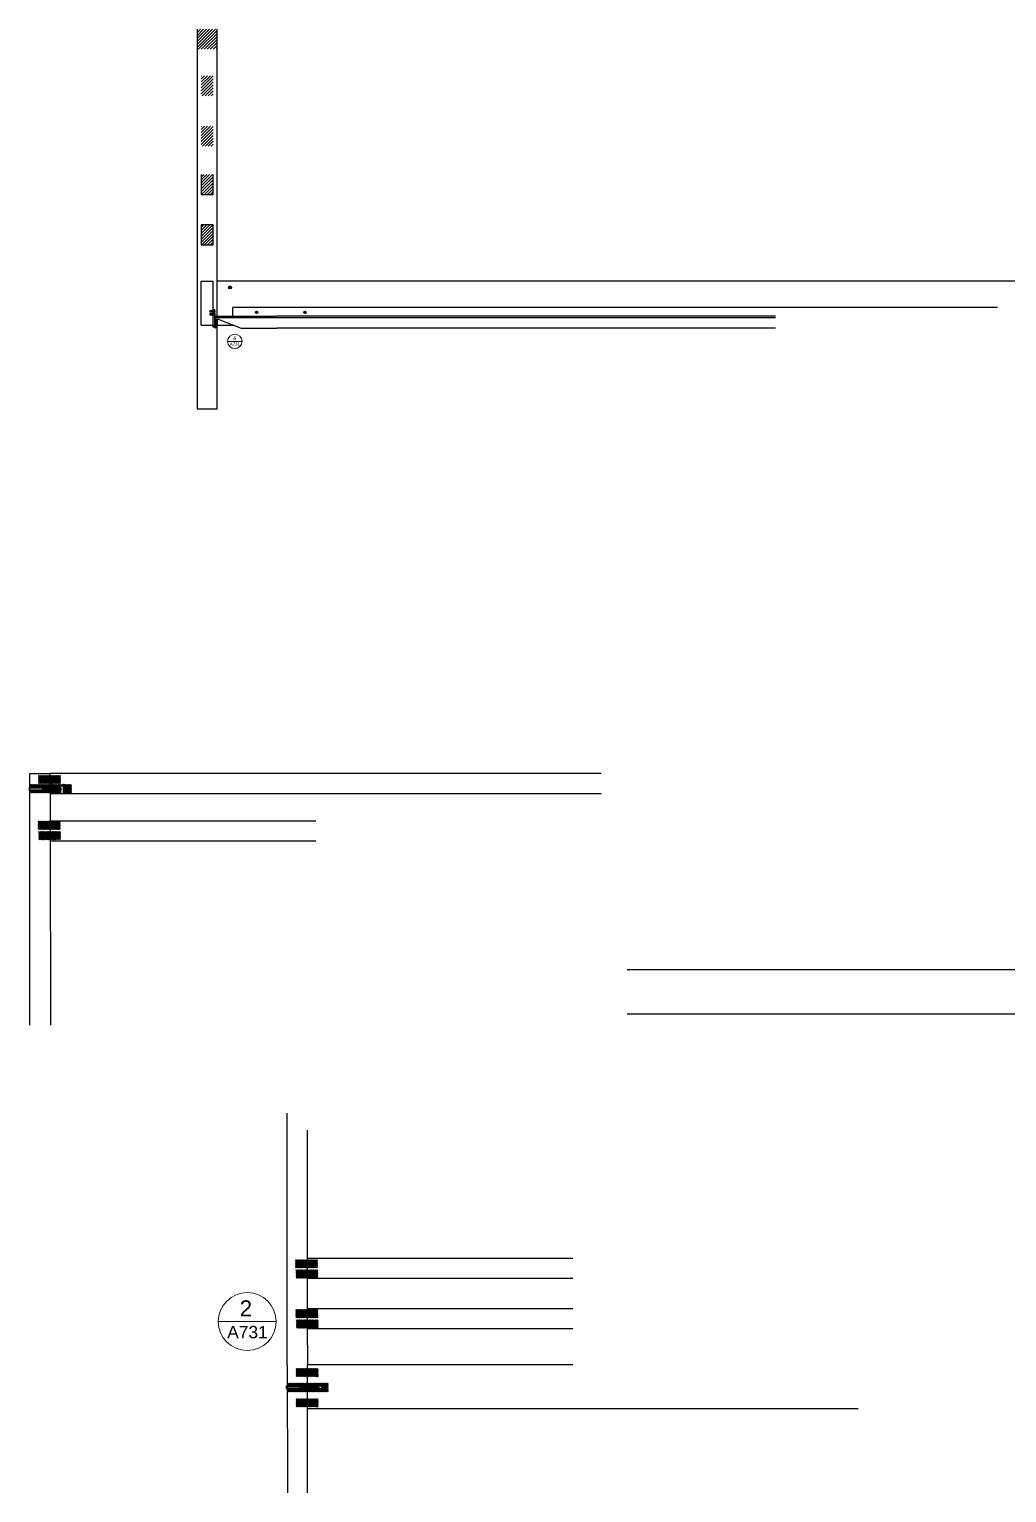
# Model space of a CAD drawing. Header units: centimetres. Extents: x -363 to 1254, y -305 to 549.
# Drawn here: x 884.1 to 1128.5, y -30.3 to 335.9 of the extents above; entities that cross this region are included whole.
import ezdxf
from ezdxf.enums import TextEntityAlignment as Align

# ---------------------------------------------------------------- set-up
doc = ezdxf.new("R2010")
doc.units = ezdxf.units.CM
doc.header["$MEASUREMENT"] = 0
doc.layers.add('A-ANNO-SYMB', color=2, linetype='Continuous', lineweight=18)
for name, color, linetype in [('A-furn', 8, 'Continuous'), ('Lineeprosp', 6, 'Continuous'), ('retini', 245, 'Continuous'), ('viti', 3, 'Continuous'), ('viti e cerniere', 3, 'Continuous')]:
    doc.layers.add(name, color=color, linetype=linetype)
doc.styles.get("Standard").update_dxf_attribs({"font": 'Arial.ttf'})

# ---------------------------------------------------------------- blocks, each defined once
blk = doc.blocks.new('tassello')
at = {"layer": 'viti e cerniere', "linetype": 'ByBlock', "lineweight": 100}
for p, q in [((0, 0.51), (0.21, 0.7)), ((0, 0.51), (0, 0.18)), ((0.21, 0), (0, 0.18)), ((0.21, 0.7), (3.71, 0.7)), ((0.21, 0.7), (0.21, 0)), ((0.21, 0.7), (0.21, 0.52)), ((0.21, 0.52), (0.75, 0.52)), ((0.21, 0.35), (0.9, 0.35)), ((0.9, 0.17), (0.21, 0.17)), ((0.75, 0.52), (3.71, 0.52)), ((0.9, 0.35), (0.9, 0.35)), ((0.9, 0.35), (3.71, 0.35)), ((0.9, 0.17), (3.71, 0.17)), ((3.92, 0.51), (3.71, 0.7)), ((3.71, 0.7), (3.71, 0)), ((3.71, 0), (3.92, 0.18)), ((3.92, 0.51), (3.92, 0.18)), ((3.71, 0), (0.21, 0))]:
    blk.add_line(p, q, dxfattribs=at)

msp = doc.modelspace()

# ---------------------------------------------------------------- hatches: boundary and pattern name
at = {"layer": 'A-furn'}
h = msp.add_hatch(dxfattribs=at)
h.set_pattern_fill('ANSI31', color=256, scale=4.2)
h.set_pattern_definition([(45, (349.7349, -104.653), (-0.37123106, 0.37123106), [])])
h.paths.add_polyline_path([(931.03, 335.89), (926.03, 335.89), (926.03, 330.89), (931.03, 330.89)])
h.paths.add_polyline_path([(930.08, 324.25), (927.08, 324.25), (927.08, 319.25), (930.08, 319.25)])
h.paths.add_polyline_path([(930.04, 311.66), (927.04, 311.66), (927.04, 306.66), (930.04, 306.66)])
h.paths.add_polyline_path([(930.06, 299.57), (927.06, 299.57), (927.06, 294.57), (930.06, 294.57)])
h.paths.add_polyline_path([(930.03, 286.99), (927.03, 286.99), (927.03, 281.99), (930.03, 281.99)])
at = {"layer": 'retini'}
h = msp.add_hatch(dxfattribs=at)
h.set_pattern_fill('ANSI31', color=256)
h.set_pattern_definition([(45, (279.60161, -14.97866), (-0.088388348, 0.088388348), [])])
h.paths.add_polyline_path([(889.26, 147.85), (887.19, 147.85), (887.19, 148.7), (889.25, 148.7), (889.25, 149.22), (886.39, 149.22), (886.39, 147.2), (889.26, 147.2)])
h.paths.add_polyline_path([(891.86, 149.22), (889.25, 149.22), (889.25, 148.7), (891.19, 148.7), (891.19, 147.85), (889.26, 147.85), (889.26, 147.2), (891.86, 147.2)])
h = msp.add_hatch(dxfattribs=at)
h.set_pattern_fill('ANSI31', color=256)
h.set_pattern_definition([(45, (279.52054, -26.4742), (-0.088388348, 0.088388348), [])])
h.paths.add_polyline_path([(889.17, 136.35), (887.11, 136.35), (887.11, 137.2), (889.17, 137.2), (889.17, 137.73), (886.31, 137.73), (886.31, 135.7), (889.18, 135.7)])
h.paths.add_polyline_path([(891.78, 137.73), (889.17, 137.73), (889.17, 137.2), (891.11, 137.2), (891.11, 136.35), (889.17, 136.35), (889.18, 135.7), (891.78, 135.7)])
h = msp.add_hatch(dxfattribs=at)
h.set_pattern_fill('ANSI31', color=256)
h.set_pattern_definition([(45, (279.6326, -29.05057), (-0.088388348, 0.088388348), [])])
h.paths.add_polyline_path([(889.29, 133.78), (887.22, 133.78), (887.22, 134.62), (889.29, 134.62), (889.28, 135.15), (886.42, 135.15), (886.42, 133.13), (889.29, 133.13)])
h.paths.add_polyline_path([(891.89, 135.15), (889.28, 135.15), (889.29, 134.62), (891.22, 134.62), (891.22, 133.78), (889.29, 133.78), (889.29, 133.13), (891.89, 133.13)])
h = msp.add_hatch(dxfattribs=at)
h.set_pattern_fill('ANSI31', color=256)
h.set_pattern_definition([(45, (343.88645, -136.16055), (-0.088388348, 0.088388348), [])])
h.paths.add_polyline_path([(953.54, 26.67), (951.47, 26.67), (951.47, 27.51), (953.54, 27.51), (953.54, 28.04), (950.68, 28.04), (950.68, 26.02), (953.54, 26.02)])
h.paths.add_polyline_path([(956.15, 28.04), (953.54, 28.04), (953.54, 27.51), (955.48, 27.51), (955.48, 26.67), (953.54, 26.67), (953.54, 26.02), (956.15, 26.02)])
h = msp.add_hatch(dxfattribs=at)
h.set_pattern_fill('ANSI31', color=256)
h.set_pattern_definition([(45, (343.98976, -138.74224), (-0.088388348, 0.088388348), [])])
h.paths.add_polyline_path([(953.64, 24.09), (951.58, 24.09), (951.58, 24.93), (953.64, 24.93), (953.64, 25.46), (950.78, 25.46), (950.78, 23.43), (953.64, 23.43)])
h.paths.add_polyline_path([(956.25, 25.46), (953.64, 25.46), (953.64, 24.93), (955.58, 24.93), (955.58, 24.09), (953.64, 24.09), (953.64, 23.43), (956.25, 23.43)])
h = msp.add_hatch(dxfattribs=at)
h.set_pattern_fill('ANSI31', color=256)
h.set_pattern_definition([(45, (343.97044, -148.64477), (-0.088388348, 0.088388348), [])])
h.paths.add_polyline_path([(953.62, 14.18), (951.56, 14.18), (951.56, 15.03), (953.62, 15.03), (953.62, 15.56), (950.76, 15.56), (950.76, 13.53), (953.63, 13.53)])
h.paths.add_polyline_path([(956.23, 15.56), (953.62, 15.56), (953.62, 15.03), (955.56, 15.03), (955.56, 14.18), (953.62, 14.18), (953.63, 13.53), (956.23, 13.53)])
h = msp.add_hatch(dxfattribs=at)
h.set_pattern_fill('ANSI31', color=256)
h.set_pattern_definition([(45, (344.08584, -151.24028), (-0.088388348, 0.088388348), [])])
h.paths.add_polyline_path([(953.74, 11.59), (951.67, 11.59), (951.67, 12.43), (953.74, 12.43), (953.74, 12.96), (950.88, 12.96), (950.88, 10.94), (953.74, 10.94)])
h.paths.add_polyline_path([(956.35, 12.96), (953.74, 12.96), (953.74, 12.43), (955.68, 12.43), (955.68, 11.59), (953.74, 11.59), (953.74, 10.94), (956.35, 10.94)])
h = msp.add_hatch(dxfattribs=at)
h.set_pattern_fill('ANSI31', color=256)
h.set_pattern_definition([(45, (344.01658, -163.37663), (-0.088388348, 0.088388348), [])])
h.paths.add_polyline_path([(953.67, -0.55), (951.6, -0.55), (951.6, 0.3), (953.67, 0.3), (953.67, 0.83), (950.81, 0.83), (950.81, -1.2), (953.67, -1.2)])
h.paths.add_polyline_path([(956.28, 0.83), (953.67, 0.83), (953.67, 0.3), (955.61, 0.3), (955.61, -0.55), (953.67, -0.55), (953.67, -1.2), (956.28, -1.2)])
h = msp.add_hatch(dxfattribs=at)
h.set_pattern_fill('ANSI31', color=256)
h.set_pattern_definition([(45, (343.90532, -164.6974), (-0.088388348, 0.088388348), [])])
h.paths.add_polyline_path([(953.56, -2.84), (948.65, -2.84), (948.61, -3.57), (953.56, -3.57)])
h.paths.add_polyline_path([(953.56, -4.23), (948.69, -4.23), (948.69, -5.02), (953.56, -5.02)])
edge = h.paths.add_edge_path()
edge.add_arc((956.82, -3.9), 0.371, 64.0688, 115.9312)
edge.add_line((956.65, -3.57), (953.56, -3.57))
edge.add_line((953.56, -3.57), (953.56, -2.84))
edge.add_line((953.56, -2.84), (958.86, -2.84))
edge.add_line((958.86, -2.84), (958.86, -5.02))
edge.add_line((958.86, -5.02), (953.56, -5.02))
edge.add_line((953.56, -5.02), (953.56, -4.23))
edge.add_line((953.56, -4.23), (956.66, -4.23))
edge.add_arc((956.82, -3.9), 0.371, 245.1507, 294.8493)
edge.add_line((956.97, -4.23), (957.97, -4.23))
edge.add_line((957.97, -4.23), (957.97, -3.57))
edge.add_line((957.97, -3.57), (956.98, -3.57))
h = msp.add_hatch(dxfattribs=at)
h.set_pattern_fill('ANSI31', color=256)
h.set_pattern_definition([(45, (344.0341, -170.94214), (-0.088388348, 0.088388348), [])])
h.paths.add_polyline_path([(953.69, -8.11), (951.62, -8.11), (951.62, -7.27), (953.69, -7.27), (953.69, -6.74), (950.83, -6.74), (950.83, -8.77), (953.69, -8.77)])
h.paths.add_polyline_path([(956.29, -6.74), (953.69, -6.74), (953.69, -7.27), (955.62, -7.27), (955.62, -8.11), (953.69, -8.11), (953.69, -8.77), (956.29, -8.77)])

# ---------------------------------------------------------------- linework, layer by layer
at = {"layer": 'A-ANNO-SYMB', "linetype": 'Continuous', "lineweight": 20}
for centre, radius in [((935.48, 257.79), 1.81), ((938.59, 12.56), 7.24)]:
    msp.add_circle(centre, radius, dxfattribs=at)
at = {"layer": 'A-furn'}
for p, q in [((926.03, 335.89), (926.03, 240.89)), ((931.03, 264.09), (931.03, 335.89)), ((927.06, 299.57), (927.06, 294.57)), ((930.06, 294.57), (930.06, 299.57)), ((927.06, 294.57), (930.06, 294.57)), ((927.03, 286.99), (927.03, 281.99)), ((930.03, 286.99), (927.03, 286.99)), ((930.03, 281.99), (930.03, 286.99)), ((927.03, 281.99), (930.03, 281.99)), ((927.03, 261.89), (927.03, 272.89)), ((927.03, 272.89), (930.03, 272.89)), ((930.03, 265.69), (930.03, 272.89)), ((1135.03, 272.89), (931.03, 272.89)), ((930.45, 265.69), (930, 265.69)), ((930, 265.69), (930, 265.4)), ((930, 265.16), (930, 261.42)), ((930.45, 261.67), (930.45, 265.69)), ((930.51, 264.09), (930.51, 261.71)), ((930.51, 264.09), (945.96, 264.09)), ((930.51, 263.77), (945.96, 263.77)), ((1126.18, 266.29), (935.02, 266.29)), ((935.02, 264.09), (935.02, 266.29)), ((1070.66, 264.08), (945.96, 264.09)), ((945.96, 263.77), (1070.66, 263.76)), ((927.03, 261.89), (930, 261.89)), ((931.18, 261.59), (930, 261.59)), ((930, 261.42), (930.43, 261.42)), ((930.43, 261.42), (931.18, 261.42)), ((930.52, 261.67), (930.45, 261.67)), ((930.51, 261.71), (930.81, 261.71)), ((930.9, 261.67), (930.77, 261.67)), ((930.81, 261.71), (930.81, 263.32)), ((930.81, 263.32), (931.34, 263.32)), ((931.18, 263.29), (930.9, 263.29)), ((930.9, 263.29), (930.9, 261.67)), ((931.03, 263.29), (931.03, 263.32)), ((931.03, 240.89), (931.03, 261.42)), ((931.18, 261.42), (931.18, 263.29)), ((931.18, 261.89), (935.04, 261.89)), ((931.34, 263.32), (937.07, 261.1)), ((937.07, 261.1), (945.96, 261.1)), ((1070.66, 261.1), (945.96, 261.1)), ((926.03, 240.89), (931.03, 240.89)), ((884.25, 86.68), (884.25, 149.68)), ((884.25, 149.68), (889.25, 149.68)), ((1027.07, 149.68), (889.25, 149.68)), ((889.25, 149.68), (889.25, 148.69)), ((889.26, 147.86), (889.26, 146.1)), ((889.26, 145.42), (889.27, 137.21)), ((889.26, 144.68), (891.79, 144.68)), ((892.63, 144.68), (1027.07, 144.68)), ((889.27, 136.38), (889.27, 134.61)), ((889.28, 137.87), (955.71, 137.87)), ((889.28, 133.78), (889.34, 86.68)), ((889.28, 132.87), (955.71, 132.87)), ((1237.62, 100.56), (1033.62, 100.56)), ((1033.62, 89.56), (1232.62, 89.56)), ((948.54, 1.73), (948.54, 64.73)), ((953.54, 60.47), (953.59, 27.51)), ((953.59, 28.41), (1019.99, 28.41)), ((953.59, 26.67), (953.6, 24.93)), ((953.59, 23.41), (1019.99, 23.41)), ((953.6, 24.1), (953.61, 15.03)), ((953.61, 15.83), (953.61, 15.03)), ((953.61, 15.83), (1019.99, 15.83)), ((953.61, 14.2), (953.61, 12.45)), ((953.61, 14.2), (953.61, 12.45)), ((953.61, 11.62), (953.61, 10.83)), ((953.61, 11.62), (953.63, 1.73)), ((953.61, 10.83), (1019.99, 10.83)), ((948.54, 1.73), (948.63, -30.27)), ((1019.99, 1.73), (953.63, 1.73)), ((953.63, 0.29), (953.63, 1.73)), ((953.63, -3.57), (953.63, -0.55)), ((953.63, -7.27), (953.63, -4.23)), ((953.63, -30.27), (953.63, -8.1)), ((1091.36, -9.27), (953.63, -9.27))]:
    msp.add_line(p, q, dxfattribs=at)
at = {"layer": 'A-furn', "linetype": 'Continuous', "lineweight": 20}
for p, q in [((933.67, 257.79), (937.29, 257.79)), ((931.35, 12.56), (945.83, 12.56))]:
    msp.add_line(p, q, dxfattribs=at)
at = {"layer": 'Lineeprosp'}
for p, q in [((930.44, 264.67), (929.22, 264.67)), ((929.22, 264.67), (929.22, 264.44)), ((929.22, 264.44), (930.44, 264.44)), ((930.44, 265.4), (929.23, 265.4)), ((929.23, 265.4), (929.23, 265.16)), ((929.23, 265.16), (930.44, 265.16)), ((887.2, 148.69), (887.2, 147.86)), ((891.19, 148.68), (887.2, 148.69)), ((887.2, 147.86), (891.19, 147.86)), ((891.19, 147.86), (891.19, 148.68)), ((891.8, 146.1), (891.8, 146.57)), ((891.8, 146.57), (892.63, 146.57)), ((892.63, 146.57), (892.63, 146.1)), ((884.25, 146.1), (891.8, 146.1)), ((891.79, 145.42), (884.25, 145.42)), ((891.79, 144.62), (891.79, 145.42)), ((892.63, 144.62), (891.79, 144.62)), ((892.63, 146.1), (893.65, 146.1)), ((893.65, 145.43), (892.63, 145.43)), ((892.63, 145.43), (892.63, 144.62)), ((893.65, 146.1), (893.65, 145.43)), ((887.13, 137.21), (887.13, 136.38)), ((891.12, 137.21), (887.13, 137.21)), ((887.13, 136.38), (891.12, 136.38)), ((891.12, 136.38), (891.12, 137.21)), ((887.23, 134.61), (887.23, 133.78)), ((891.22, 134.6), (887.23, 134.61)), ((887.23, 133.78), (891.22, 133.78)), ((891.22, 133.78), (891.22, 134.6)), ((951.47, 27.51), (951.47, 26.67)), ((955.46, 27.5), (951.47, 27.51)), ((951.47, 26.67), (955.46, 26.67)), ((955.46, 26.67), (955.46, 27.5)), ((951.57, 24.94), (951.57, 24.1)), ((955.56, 24.93), (951.57, 24.94)), ((951.57, 24.1), (955.56, 24.1)), ((955.56, 24.1), (955.56, 24.93)), ((951.55, 15.03), (951.55, 14.2)), ((955.54, 15.02), (951.55, 15.03)), ((955.54, 14.2), (955.54, 15.02)), ((951.55, 14.2), (955.54, 14.2)), ((951.67, 12.45), (951.67, 11.62)), ((955.66, 12.45), (951.67, 12.45)), ((951.67, 11.62), (955.66, 11.62)), ((955.66, 11.62), (955.66, 12.45)), ((951.6, 0.29), (951.6, -0.55)), ((955.59, 0.28), (951.6, 0.29)), ((955.59, -0.55), (955.59, 0.28)), ((948.55, -3.57), (956.64, -3.57)), ((951.6, -0.55), (955.59, -0.55)), ((957, -3.57), (957.97, -3.57)), ((957.97, -3.57), (957.97, -4.23)), ((956.65, -4.23), (948.56, -4.23)), ((951.64, -7.27), (951.64, -8.1)), ((955.63, -7.27), (951.64, -7.27)), ((955.63, -8.1), (955.63, -7.27)), ((957.97, -4.23), (956.99, -4.23)), ((951.64, -8.1), (955.63, -8.1))]:
    msp.add_line(p, q, dxfattribs=at)
at = {"layer": 'retini', "linetype": 'Continuous'}
for p, q in [((885.18, 146.94), (884.35, 146.11)), ((885, 146.94), (884.36, 146.3)), ((884.82, 146.94), (884.37, 146.49)), ((884.65, 146.94), (884.38, 146.68)), ((884.47, 146.94), (884.39, 146.87)), ((885.35, 146.94), (884.51, 146.11)), ((885.53, 146.94), (884.69, 146.11)), ((885.71, 146.94), (884.87, 146.11)), ((885.88, 146.94), (885.05, 146.11)), ((886.06, 146.94), (885.22, 146.11)), ((886.24, 146.94), (885.4, 146.11)), ((886.41, 146.94), (885.58, 146.11)), ((886.59, 146.94), (885.75, 146.11)), ((886.77, 146.94), (885.93, 146.11)), ((886.94, 146.94), (886.11, 146.11)), ((887.12, 146.94), (886.28, 146.11)), ((887.3, 146.94), (886.46, 146.11)), ((887.47, 146.94), (886.64, 146.11)), ((887.65, 146.94), (886.81, 146.11)), ((887.83, 146.94), (886.99, 146.11)), ((888, 146.94), (887.17, 146.11)), ((888.18, 146.94), (887.34, 146.11)), ((888.36, 146.94), (887.52, 146.11)), ((888.53, 146.94), (887.7, 146.11)), ((888.71, 146.94), (887.87, 146.11)), ((888.89, 146.94), (888.05, 146.11)), ((889.07, 146.94), (888.23, 146.11)), ((889.24, 146.94), (888.4, 146.11)), ((889.25, 146.77), (888.58, 146.11)), ((889.25, 146.6), (888.76, 146.11)), ((889.95, 146.94), (889.25, 146.24)), ((889.77, 146.94), (889.25, 146.42)), ((889.6, 146.94), (889.25, 146.6)), ((889.42, 146.94), (889.25, 146.77)), ((890.13, 146.94), (889.29, 146.11)), ((890.3, 146.94), (889.46, 146.11)), ((890.48, 146.94), (889.64, 146.11)), ((890.66, 146.94), (889.82, 146.11)), ((890.83, 146.94), (889.99, 146.11)), ((891.01, 146.94), (890.17, 146.11)), ((891.19, 146.94), (890.35, 146.11)), ((891.36, 146.94), (890.53, 146.11)), ((891.54, 146.94), (890.7, 146.11)), ((891.72, 146.94), (890.88, 146.11)), ((891.89, 146.94), (891.06, 146.11)), ((892.07, 146.94), (891.23, 146.11)), ((891.8, 146.5), (891.41, 146.11)), ((892.25, 146.94), (891.87, 146.57)), ((892.42, 146.94), (892.05, 146.57)), ((892.6, 146.94), (892.23, 146.57)), ((892.78, 146.94), (892.4, 146.57)), ((892.95, 146.94), (892.58, 146.57)), ((893.31, 146.94), (892.63, 146.27)), ((893.13, 146.94), (892.63, 146.45)), ((893.48, 146.94), (892.65, 146.11)), ((893.66, 146.94), (892.82, 146.11)), ((893.84, 146.94), (893, 146.11)), ((894.01, 146.94), (893.18, 146.11)), ((894.19, 146.94), (893.35, 146.11)), ((894.37, 146.94), (893.53, 146.11)), ((894.55, 146.94), (893.66, 146.06)), ((894.59, 146.81), (893.66, 145.88)), ((894.59, 146.64), (893.66, 145.71)), ((884.89, 145.43), (884.35, 144.88)), ((884.72, 145.43), (884.35, 145.05)), ((884.54, 145.43), (884.35, 145.23)), ((884.36, 145.43), (884.35, 145.41)), ((885.07, 145.43), (884.47, 144.82)), ((885.25, 145.43), (884.65, 144.82)), ((885.42, 145.43), (884.82, 144.82)), ((885.6, 145.43), (885, 144.82)), ((885.78, 145.43), (885.18, 144.82)), ((885.96, 145.43), (885.35, 144.82)), ((886.13, 145.43), (885.53, 144.82)), ((886.31, 145.43), (885.71, 144.82)), ((886.49, 145.43), (885.88, 144.82)), ((886.66, 145.43), (886.06, 144.82)), ((886.84, 145.43), (886.24, 144.82)), ((887.02, 145.43), (886.41, 144.82)), ((887.19, 145.43), (886.59, 144.82)), ((887.37, 145.43), (886.77, 144.82)), ((887.55, 145.43), (886.94, 144.82)), ((887.72, 145.43), (887.12, 144.82)), ((887.9, 145.43), (887.3, 144.82)), ((888.08, 145.43), (887.47, 144.82)), ((888.25, 145.43), (887.65, 144.82)), ((888.43, 145.43), (887.83, 144.82)), ((888.61, 145.43), (888, 144.82)), ((888.78, 145.43), (888.18, 144.82)), ((888.96, 145.43), (888.36, 144.82)), ((889.14, 145.43), (888.53, 144.82)), ((889.25, 145.36), (888.71, 144.82)), ((889.25, 145.18), (888.89, 144.82)), ((889.25, 146.42), (888.93, 146.11)), ((889.25, 145), (889.07, 144.82)), ((889.25, 146.24), (889.11, 146.11)), ((889.25, 144.83), (889.24, 144.82)), ((889.84, 145.43), (889.25, 144.83)), ((889.67, 145.43), (889.25, 145)), ((889.49, 145.43), (889.25, 145.18)), ((889.31, 145.43), (889.25, 145.36)), ((890.02, 145.43), (889.42, 144.82)), ((890.2, 145.43), (889.6, 144.82)), ((890.37, 145.43), (889.77, 144.82)), ((890.55, 145.43), (889.95, 144.82)), ((890.73, 145.43), (890.13, 144.82)), ((890.9, 145.43), (890.3, 144.82)), ((891.08, 145.43), (890.48, 144.82)), ((891.26, 145.43), (890.66, 144.82)), ((891.44, 145.43), (890.83, 144.82)), ((891.61, 145.43), (891.01, 144.82)), ((891.79, 145.43), (891.19, 144.82)), ((891.79, 145.25), (891.36, 144.82)), ((891.79, 145.08), (891.54, 144.82)), ((891.8, 146.32), (891.59, 146.11)), ((891.79, 144.9), (891.72, 144.82)), ((891.8, 146.15), (891.76, 146.11)), ((893.2, 145.43), (892.63, 144.86)), ((893.03, 145.43), (892.63, 145.03)), ((892.85, 145.43), (892.63, 145.21)), ((892.67, 145.43), (892.63, 145.39)), ((893.38, 145.43), (892.78, 144.82)), ((893.56, 145.43), (892.95, 144.82)), ((894.59, 146.28), (893.13, 144.82)), ((894.59, 146.11), (893.31, 144.82)), ((894.59, 145.93), (893.48, 144.82)), ((894.59, 146.46), (893.66, 145.53)), ((894.59, 145.75), (893.66, 144.82)), ((894.59, 145.57), (893.84, 144.82)), ((894.59, 145.4), (894.01, 144.82)), ((894.59, 145.22), (894.19, 144.82)), ((894.59, 145.04), (894.37, 144.82)), ((894.59, 144.87), (894.55, 144.82))]:
    msp.add_line(p, q, dxfattribs=at)
at = {"layer": 'viti'}
for p, q in [((929.49, 265.22), (929.44, 265.22)), ((929.49, 264.49), (929.44, 264.49)), ((929.58, 265.22), (929.53, 265.22)), ((929.58, 264.49), (929.53, 264.49)), ((929.67, 265.22), (929.62, 265.22)), ((929.67, 264.49), (929.62, 264.49)), ((929.76, 265.22), (929.71, 265.22)), ((929.76, 264.49), (929.71, 264.49)), ((929.85, 265.22), (929.8, 265.22)), ((929.85, 264.49), (929.8, 264.49)), ((929.94, 265.22), (929.89, 265.22)), ((929.94, 264.49), (929.89, 264.49)), ((930.04, 265.22), (929.98, 265.22)), ((930.03, 264.49), (929.98, 264.49)), ((930.13, 265.22), (930.07, 265.22)), ((930.12, 264.49), (930.07, 264.49)), ((930.22, 265.22), (930.16, 265.22)), ((930.21, 264.49), (930.16, 264.49)), ((930.45, 264.37), (930.47, 264.37)), ((930.58, 261.16), (930.7, 261.16)), ((930.7, 261.16), (930.7, 261.18))]:
    msp.add_line(p, q, dxfattribs=at)
msp.add_lwpolyline([(934.26, 271.52), (934.33, 271.52), (934.33, 271.07), (934.26, 271.07)], close=True, dxfattribs=at)
msp.add_lwpolyline([(891.84, 145.54), (891.84, 144.67), (892.59, 144.67), (892.59, 146.53), (891.84, 146.53), (891.84, 145.91)], dxfattribs=at)
for centre in [(934.29, 271.3), (956.82, -3.9)]:
    msp.add_circle(centre, 0.371, dxfattribs=at)
msp.add_arc((891.79, 145.75), 0.274, 281.6018, 77.9586, dxfattribs=at)
at = {"layer": 'viti e cerniere'}
for p, q in [((929.25, 264.56), (929.34, 264.61)), ((929.36, 264.49), (929.25, 264.56)), ((929.26, 265.28), (929.34, 265.33)), ((929.36, 265.22), (929.26, 265.28)), ((929.39, 265.38), (929.34, 265.33)), ((929.38, 264.66), (929.34, 264.61)), ((929.4, 265.22), (929.36, 265.22)), ((929.4, 264.49), (929.36, 264.49)), ((929.38, 264.66), (929.38, 264.62)), ((929.43, 264.62), (929.38, 264.62)), ((929.39, 265.38), (929.39, 265.34)), ((929.44, 265.34), (929.39, 265.34)), ((929.4, 265.22), (929.4, 265.18)), ((929.44, 265.22), (929.4, 265.18)), ((929.4, 264.49), (929.4, 264.46)), ((929.44, 264.49), (929.4, 264.46)), ((929.47, 264.66), (929.43, 264.62)), ((929.48, 265.38), (929.44, 265.34)), ((929.47, 264.66), (929.47, 264.62)), ((929.52, 264.62), (929.47, 264.62)), ((929.48, 265.38), (929.48, 265.34)), ((929.53, 265.34), (929.48, 265.34)), ((929.49, 265.22), (929.49, 265.18)), ((929.53, 265.22), (929.49, 265.18)), ((929.49, 264.49), (929.49, 264.46)), ((929.53, 264.49), (929.49, 264.46)), ((929.56, 264.66), (929.52, 264.62)), ((929.57, 265.38), (929.53, 265.34)), ((929.56, 264.66), (929.56, 264.62)), ((929.61, 264.62), (929.56, 264.62)), ((929.57, 265.38), (929.57, 265.34)), ((929.62, 265.34), (929.57, 265.34)), ((929.58, 265.22), (929.58, 265.18)), ((929.62, 265.22), (929.58, 265.18)), ((929.58, 264.49), (929.58, 264.46)), ((929.62, 264.49), (929.58, 264.46)), ((929.65, 264.66), (929.61, 264.62)), ((929.66, 265.38), (929.62, 265.34)), ((929.65, 264.66), (929.65, 264.62)), ((929.7, 264.62), (929.65, 264.62)), ((929.66, 265.38), (929.66, 265.34)), ((929.71, 265.34), (929.66, 265.34)), ((929.67, 265.22), (929.67, 265.18)), ((929.71, 265.22), (929.67, 265.18)), ((929.67, 264.49), (929.67, 264.46)), ((929.71, 264.49), (929.67, 264.46)), ((929.74, 264.66), (929.7, 264.62)), ((929.75, 265.38), (929.71, 265.34)), ((929.74, 264.66), (929.74, 264.62)), ((929.79, 264.62), (929.74, 264.62)), ((929.75, 265.38), (929.75, 265.34)), ((929.8, 265.34), (929.75, 265.34)), ((929.76, 265.22), (929.76, 265.18)), ((929.8, 265.22), (929.76, 265.18)), ((929.76, 264.49), (929.76, 264.46)), ((929.8, 264.49), (929.76, 264.46)), ((929.83, 264.66), (929.79, 264.62)), ((929.84, 265.38), (929.8, 265.34)), ((929.83, 264.66), (929.83, 264.62)), ((929.88, 264.62), (929.83, 264.62)), ((929.84, 265.38), (929.84, 265.34)), ((929.89, 265.34), (929.84, 265.34)), ((929.85, 265.22), (929.85, 265.18)), ((929.89, 265.22), (929.85, 265.18)), ((929.85, 264.49), (929.85, 264.46)), ((929.89, 264.49), (929.85, 264.46)), ((929.92, 264.66), (929.88, 264.62)), ((929.93, 265.38), (929.89, 265.34)), ((929.92, 264.66), (929.92, 264.62)), ((929.97, 264.62), (929.92, 264.62)), ((929.93, 265.38), (929.93, 265.34)), ((929.98, 265.34), (929.93, 265.34)), ((929.94, 265.22), (929.94, 265.18)), ((929.98, 265.22), (929.94, 265.18)), ((929.94, 264.49), (929.94, 264.46)), ((929.98, 264.49), (929.94, 264.46)), ((930.01, 264.66), (929.97, 264.62)), ((930.02, 265.38), (929.98, 265.34)), ((930.01, 264.66), (930.01, 264.62)), ((930.06, 264.62), (930.01, 264.62)), ((930.02, 265.38), (930.02, 265.34)), ((930.07, 265.34), (930.02, 265.34)), ((930.03, 264.49), (930.03, 264.46)), ((930.07, 264.49), (930.03, 264.46)), ((930.04, 265.22), (930.04, 265.18)), ((930.07, 265.22), (930.04, 265.18)), ((930.1, 264.66), (930.06, 264.62)), ((930.11, 265.38), (930.07, 265.34)), ((930.1, 264.66), (930.1, 264.62)), ((930.15, 264.62), (930.1, 264.62)), ((930.11, 265.38), (930.11, 265.34)), ((930.16, 265.34), (930.11, 265.34)), ((930.12, 264.49), (930.12, 264.46)), ((930.16, 264.49), (930.12, 264.46)), ((930.13, 265.22), (930.13, 265.18)), ((930.16, 265.22), (930.13, 265.18)), ((930.19, 264.66), (930.15, 264.62)), ((930.2, 265.38), (930.16, 265.34)), ((930.19, 264.66), (930.19, 264.62)), ((930.24, 264.62), (930.19, 264.62)), ((930.2, 265.38), (930.2, 265.34)), ((930.25, 265.34), (930.2, 265.34)), ((930.21, 264.49), (930.21, 264.46)), ((930.25, 264.49), (930.21, 264.46)), ((930.22, 265.22), (930.22, 265.18)), ((930.25, 265.22), (930.22, 265.18)), ((930.28, 264.66), (930.24, 264.62)), ((930.29, 265.38), (930.25, 265.34)), ((930.31, 265.22), (930.25, 265.22)), ((930.3, 264.49), (930.25, 264.49)), ((930.28, 264.66), (930.28, 264.62)), ((930.34, 264.62), (930.28, 264.62)), ((930.29, 265.38), (930.29, 265.34)), ((930.34, 265.34), (930.29, 265.34)), ((930.3, 264.49), (930.3, 264.46)), ((930.34, 264.49), (930.3, 264.46)), ((930.31, 265.22), (930.31, 265.18)), ((930.35, 265.22), (930.31, 265.18)), ((930.38, 265.38), (930.34, 265.34)), ((930.37, 264.66), (930.34, 264.62)), ((930.39, 264.49), (930.34, 264.49)), ((930.4, 265.22), (930.35, 265.22)), ((930.37, 264.66), (930.37, 264.62)), ((930.43, 264.62), (930.37, 264.62)), ((930.38, 265.38), (930.38, 265.34)), ((930.43, 265.34), (930.38, 265.34)), ((930.39, 264.49), (930.39, 264.46)), ((930.43, 264.49), (930.39, 264.46)), ((930.44, 265.22), (930.4, 265.18)), ((930.4, 265.22), (930.4, 265.18)), ((930.45, 265.36), (930.43, 265.34)), ((930.45, 264.64), (930.43, 264.62)), ((930.45, 264.49), (930.43, 264.49)), ((930.45, 265.22), (930.44, 265.22)), ((930.48, 265.47), (930.45, 265.47)), ((930.45, 265.47), (930.45, 265.09)), ((930.45, 265.09), (930.48, 265.09)), ((930.45, 264.75), (930.45, 264.37)), ((930.47, 264.75), (930.45, 264.75)), ((940.71, 265.04), (940.71, 265.14)), ((940.71, 265.14), (940.86, 265.14)), ((940.86, 265.04), (940.71, 265.04)), ((940.86, 265.29), (940.96, 265.29)), ((940.86, 265.14), (940.86, 265.29)), ((940.86, 265.14), (940.96, 265.04)), ((940.86, 265.04), (940.96, 265.14)), ((940.86, 264.89), (940.86, 265.04)), ((940.96, 264.89), (940.86, 264.89)), ((940.96, 265.29), (940.96, 265.14)), ((940.96, 265.14), (941.11, 265.14)), ((940.96, 265.04), (940.96, 264.89)), ((941.11, 265.04), (940.96, 265.04)), ((941.11, 265.14), (941.11, 265.04)), ((952.8, 265.03), (952.8, 265.13)), ((952.8, 265.13), (952.94, 265.13)), ((952.94, 265.03), (952.8, 265.03)), ((952.94, 265.28), (953.04, 265.28)), ((952.94, 265.13), (952.94, 265.28)), ((952.94, 265.13), (953.04, 265.03)), ((952.94, 265.03), (953.04, 265.13)), ((952.94, 264.88), (952.94, 265.03)), ((953.04, 264.88), (952.94, 264.88)), ((953.04, 265.28), (953.04, 265.13)), ((953.04, 265.13), (953.2, 265.13)), ((953.04, 265.03), (953.04, 264.88)), ((953.2, 265.03), (953.04, 265.03)), ((953.2, 265.13), (953.2, 265.03)), ((930.58, 261.57), (930.58, 261.52)), ((930.58, 261.48), (930.58, 261.43)), ((930.58, 261.39), (930.58, 261.34)), ((930.58, 261.3), (930.58, 261.25)), ((930.58, 261.21), (930.58, 261.16)), ((930.7, 261.59), (930.7, 261.58)), ((930.7, 261.54), (930.7, 261.49)), ((930.7, 261.45), (930.7, 261.4)), ((930.7, 261.36), (930.7, 261.31)), ((930.7, 261.27), (930.7, 261.22)), ((887.22, 145.99), (884.23, 145.99)), ((887.39, 145.54), (884.23, 145.54)), ((887.22, 145.99), (887.34, 145.99)), ((887.34, 145.99), (887.43, 145.91)), ((887.51, 145.54), (887.34, 145.99)), ((887.39, 145.54), (887.51, 145.54)), ((887.43, 145.91), (887.55, 145.91)), ((887.43, 145.91), (887.51, 145.62)), ((887.51, 145.62), (887.62, 145.62)), ((887.51, 145.62), (887.51, 145.54)), ((887.64, 145.91), (887.75, 145.91)), ((887.84, 145.91), (887.96, 145.91)), ((888.05, 145.91), (888.17, 145.91)), ((888.26, 145.91), (888.37, 145.91)), ((888.46, 145.91), (888.58, 145.91)), ((888.67, 145.91), (888.79, 145.91)), ((888.88, 145.91), (888.99, 145.91)), ((889.08, 145.91), (889.2, 145.91)), ((889.29, 145.91), (889.41, 145.91)), ((889.5, 145.91), (889.61, 145.91)), ((889.7, 145.91), (889.82, 145.91)), ((889.91, 145.91), (890.03, 145.91)), ((890.12, 145.91), (890.24, 145.91)), ((890.33, 145.91), (890.44, 145.91)), ((890.53, 145.91), (890.65, 145.91)), ((890.74, 145.91), (890.86, 145.91)), ((890.95, 145.91), (891.06, 145.91)), ((891.15, 145.91), (891.27, 145.91)), ((891.36, 145.91), (891.48, 145.91)), ((891.57, 145.91), (891.68, 145.91)), ((891.77, 145.91), (891.89, 145.91)), ((891.98, 145.91), (892.01, 145.91)), ((892.6, 145.91), (892.72, 145.91)), ((892.81, 145.91), (892.92, 145.91)), ((893.01, 145.91), (893.13, 145.91)), ((893.22, 145.91), (893.34, 145.91)), ((893.43, 145.91), (893.55, 145.91)), ((893.55, 145.62), (893.5, 145.62)), ((893.55, 145.91), (893.55, 145.62)), ((951.69, -3.67), (948.54, -3.67)), ((951.52, -4.13), (948.54, -4.13)), ((951.52, -4.13), (951.64, -4.13)), ((951.81, -3.67), (951.64, -4.13)), ((951.64, -4.13), (951.73, -4.04)), ((951.69, -3.67), (951.81, -3.67)), ((951.73, -4.04), (951.81, -3.76)), ((951.73, -4.04), (951.85, -4.04)), ((951.81, -3.76), (951.81, -3.67)), ((951.81, -3.76), (951.92, -3.76)), ((951.94, -4.04), (952.05, -4.04)), ((952.14, -4.04), (952.26, -4.04)), ((952.35, -4.04), (952.47, -4.04)), ((952.56, -4.04), (952.68, -4.04)), ((952.77, -4.04), (952.88, -4.04)), ((952.97, -4.04), (953.09, -4.04)), ((953.18, -4.04), (953.3, -4.04)), ((953.39, -4.04), (953.5, -4.04)), ((953.59, -4.04), (953.71, -4.04)), ((953.8, -4.04), (953.92, -4.04)), ((954.01, -4.04), (954.12, -4.04)), ((954.21, -4.04), (954.33, -4.04)), ((954.42, -4.04), (954.54, -4.04)), ((954.63, -4.04), (954.74, -4.04)), ((954.83, -4.04), (954.95, -4.04)), ((955.04, -4.04), (955.16, -4.04)), ((955.25, -4.04), (955.36, -4.04)), ((955.45, -4.04), (955.57, -4.04)), ((955.66, -4.04), (955.78, -4.04)), ((955.87, -4.04), (955.99, -4.04)), ((956.08, -4.04), (956.19, -4.04)), ((956.28, -4.04), (956.4, -4.04)), ((957.16, -4.04), (957.23, -4.04)), ((957.32, -4.04), (957.43, -4.04)), ((957.52, -4.04), (957.64, -4.04)), ((957.73, -4.04), (957.86, -4.04)), ((957.86, -3.75), (957.81, -3.76)), ((957.86, -4.04), (957.86, -3.75))]:
    msp.add_line(p, q, dxfattribs=at)
at = {"layer": 'viti e cerniere', "linetype": 'ByBlock', "lineweight": 100}
msp.add_line((888.15, 148.28), (888.15, 148.28), dxfattribs=at)
at = {"layer": 'viti e cerniere'}
msp.add_lwpolyline([(930.83, 261.59), (930.83, 261.62, 0.451416), (930.45, 261.62), (930.45, 261.59)], format="xyb", close=True, dxfattribs=at)
for points in [[(930.54, 261.52), (930.58, 261.48), (930.7, 261.45), (930.74, 261.45), (930.54, 261.52), (930.58, 261.52), (930.7, 261.49), (930.74, 261.45)], [(930.54, 261.43), (930.58, 261.39), (930.7, 261.36), (930.74, 261.36), (930.54, 261.43), (930.58, 261.43), (930.7, 261.4), (930.74, 261.36)], [(930.54, 261.34), (930.58, 261.3), (930.7, 261.27), (930.74, 261.27), (930.54, 261.34), (930.58, 261.34), (930.7, 261.31), (930.74, 261.27)], [(930.54, 261.25), (930.58, 261.21), (930.7, 261.18), (930.74, 261.18), (930.54, 261.25), (930.58, 261.25), (930.7, 261.22), (930.74, 261.18)], [(930.56, 261.59), (930.58, 261.57), (930.7, 261.54), (930.74, 261.54), (930.59, 261.59)], [(930.64, 261.59), (930.7, 261.58), (930.74, 261.54)], [(887.55, 145.99), (887.64, 145.91), (887.71, 145.62), (887.71, 145.54), (887.55, 145.99), (887.55, 145.91), (887.62, 145.62), (887.71, 145.54)], [(887.75, 145.99), (887.84, 145.91), (887.92, 145.62), (887.92, 145.54), (887.75, 145.99), (887.75, 145.91), (887.83, 145.62), (887.92, 145.54)], [(887.96, 145.99), (888.05, 145.91), (888.13, 145.62), (888.13, 145.54), (887.96, 145.99), (887.96, 145.91), (888.04, 145.62), (888.13, 145.54)], [(888.17, 145.99), (888.26, 145.91), (888.33, 145.62), (888.33, 145.54), (888.17, 145.99), (888.17, 145.91), (888.24, 145.62), (888.33, 145.54)], [(888.37, 145.99), (888.46, 145.91), (888.54, 145.62), (888.54, 145.54), (888.37, 145.99), (888.37, 145.91), (888.45, 145.62), (888.54, 145.54)], [(888.58, 145.99), (888.67, 145.91), (888.75, 145.62), (888.75, 145.54), (888.58, 145.99), (888.58, 145.91), (888.66, 145.62), (888.75, 145.54)], [(888.79, 145.99), (888.88, 145.91), (888.95, 145.62), (888.95, 145.54), (888.79, 145.99), (888.79, 145.91), (888.86, 145.62), (888.95, 145.54)], [(888.99, 145.99), (889.08, 145.91), (889.16, 145.62), (889.16, 145.54), (888.99, 145.99), (888.99, 145.91), (889.07, 145.62), (889.16, 145.54)], [(889.2, 145.99), (889.29, 145.91), (889.37, 145.62), (889.37, 145.54), (889.2, 145.99), (889.2, 145.91), (889.28, 145.62), (889.37, 145.54)], [(889.41, 145.99), (889.5, 145.91), (889.57, 145.62), (889.57, 145.54), (889.41, 145.99), (889.41, 145.91), (889.48, 145.62), (889.57, 145.54)], [(889.61, 145.99), (889.7, 145.91), (889.78, 145.62), (889.78, 145.54), (889.61, 145.99), (889.61, 145.91), (889.69, 145.62), (889.78, 145.54)], [(889.82, 145.99), (889.91, 145.91), (889.99, 145.62), (889.99, 145.54), (889.82, 145.99), (889.82, 145.91), (889.9, 145.62), (889.99, 145.54)], [(890.03, 145.99), (890.12, 145.91), (890.19, 145.62), (890.19, 145.54), (890.03, 145.99), (890.03, 145.91), (890.1, 145.62), (890.19, 145.54)], [(890.24, 145.99), (890.33, 145.91), (890.4, 145.62), (890.4, 145.54), (890.24, 145.99), (890.24, 145.91), (890.31, 145.62), (890.4, 145.54)], [(890.44, 145.99), (890.53, 145.91), (890.61, 145.62), (890.61, 145.54), (890.44, 145.99), (890.44, 145.91), (890.52, 145.62), (890.61, 145.54)], [(890.65, 145.99), (890.74, 145.91), (890.82, 145.62), (890.82, 145.54), (890.65, 145.99), (890.65, 145.91), (890.73, 145.62), (890.82, 145.54)], [(890.86, 145.99), (890.95, 145.91), (891.02, 145.62), (891.02, 145.54), (890.86, 145.99), (890.86, 145.91), (890.93, 145.62), (891.02, 145.54)], [(891.06, 145.99), (891.15, 145.91), (891.23, 145.62), (891.23, 145.54), (891.06, 145.99), (891.06, 145.91), (891.14, 145.62), (891.23, 145.54)], [(891.27, 145.99), (891.36, 145.91), (891.44, 145.62), (891.44, 145.54), (891.27, 145.99), (891.27, 145.91), (891.35, 145.62), (891.44, 145.54)], [(891.48, 145.99), (891.57, 145.91), (891.64, 145.62), (891.64, 145.54), (891.48, 145.99), (891.48, 145.91), (891.55, 145.62), (891.64, 145.54)], [(891.68, 145.99), (891.77, 145.91), (891.85, 145.62), (891.85, 145.54), (891.68, 145.99), (891.68, 145.91), (891.76, 145.62), (891.85, 145.54)], [(891.89, 145.99), (891.98, 145.91), (892.05, 145.66)], [(892.03, 145.62), (891.89, 145.99), (891.89, 145.91), (891.97, 145.62), (892.01, 145.58)], [(892.59, 145.91), (892.6, 145.91), (892.68, 145.62), (892.68, 145.54), (892.59, 145.77)], [(892.59, 145.62), (892.68, 145.54)], [(892.72, 145.99), (892.81, 145.91), (892.88, 145.62), (892.88, 145.54), (892.72, 145.99), (892.72, 145.91), (892.79, 145.62), (892.88, 145.54)], [(892.92, 145.99), (893.01, 145.91), (893.09, 145.62), (893.09, 145.54), (892.92, 145.99), (892.92, 145.91), (893, 145.62), (893.09, 145.54)], [(893.13, 145.99), (893.22, 145.91), (893.3, 145.62), (893.3, 145.54), (893.13, 145.99), (893.13, 145.91), (893.21, 145.62), (893.3, 145.54)], [(893.34, 145.99), (893.43, 145.91), (893.5, 145.62), (893.5, 145.54), (893.34, 145.99), (893.34, 145.91), (893.41, 145.62), (893.5, 145.54)], [(951.85, -4.13), (951.94, -4.04), (952.01, -3.76), (952.01, -3.67), (951.85, -4.13), (951.85, -4.04), (951.92, -3.76), (952.01, -3.67)], [(952.05, -4.13), (952.14, -4.04), (952.22, -3.76), (952.22, -3.67), (952.05, -4.13), (952.05, -4.04), (952.13, -3.76), (952.22, -3.67)], [(952.26, -4.13), (952.35, -4.04), (952.43, -3.76), (952.43, -3.67), (952.26, -4.13), (952.26, -4.04), (952.34, -3.76), (952.43, -3.67)], [(952.47, -4.13), (952.56, -4.04), (952.63, -3.76), (952.63, -3.67), (952.47, -4.13), (952.47, -4.04), (952.54, -3.76), (952.63, -3.67)], [(952.68, -4.13), (952.77, -4.04), (952.84, -3.76), (952.84, -3.67), (952.68, -4.13), (952.68, -4.04), (952.75, -3.76), (952.84, -3.67)], [(952.88, -4.13), (952.97, -4.04), (953.05, -3.76), (953.05, -3.67), (952.88, -4.13), (952.88, -4.04), (952.96, -3.76), (953.05, -3.67)], [(953.09, -4.13), (953.18, -4.04), (953.26, -3.76), (953.26, -3.67), (953.09, -4.13), (953.09, -4.04), (953.17, -3.76), (953.26, -3.67)], [(953.3, -4.13), (953.39, -4.04), (953.46, -3.76), (953.46, -3.67), (953.3, -4.13), (953.3, -4.04), (953.37, -3.76), (953.46, -3.67)], [(953.5, -4.13), (953.59, -4.04), (953.67, -3.76), (953.67, -3.67), (953.5, -4.13), (953.5, -4.04), (953.58, -3.76), (953.67, -3.67)], [(953.71, -4.13), (953.8, -4.04), (953.88, -3.76), (953.88, -3.67), (953.71, -4.13), (953.71, -4.04), (953.79, -3.76), (953.88, -3.67)], [(953.92, -4.13), (954.01, -4.04), (954.08, -3.76), (954.08, -3.67), (953.92, -4.13), (953.92, -4.04), (953.99, -3.76), (954.08, -3.67)], [(954.12, -4.13), (954.21, -4.04), (954.29, -3.76), (954.29, -3.67), (954.12, -4.13), (954.12, -4.04), (954.2, -3.76), (954.29, -3.67)], [(954.33, -4.13), (954.42, -4.04), (954.5, -3.76), (954.5, -3.67), (954.33, -4.13), (954.33, -4.04), (954.41, -3.76), (954.5, -3.67)], [(954.54, -4.13), (954.63, -4.04), (954.7, -3.76), (954.7, -3.67), (954.54, -4.13), (954.54, -4.04), (954.61, -3.76), (954.7, -3.67)], [(954.74, -4.13), (954.83, -4.04), (954.91, -3.76), (954.91, -3.67), (954.74, -4.13), (954.74, -4.04), (954.82, -3.76), (954.91, -3.67)], [(954.95, -4.13), (955.04, -4.04), (955.12, -3.76), (955.12, -3.67), (954.95, -4.13), (954.95, -4.04), (955.03, -3.76), (955.12, -3.67)], [(955.16, -4.13), (955.25, -4.04), (955.32, -3.76), (955.32, -3.67), (955.16, -4.13), (955.16, -4.04), (955.23, -3.76), (955.32, -3.67)], [(955.36, -4.13), (955.45, -4.04), (955.53, -3.76), (955.53, -3.67), (955.36, -4.13), (955.36, -4.04), (955.44, -3.76), (955.53, -3.67)], [(955.57, -4.13), (955.66, -4.04), (955.74, -3.76), (955.74, -3.67), (955.57, -4.13), (955.57, -4.04), (955.65, -3.76), (955.74, -3.67)], [(955.78, -4.13), (955.87, -4.04), (955.94, -3.76), (955.94, -3.67), (955.78, -4.13), (955.78, -4.04), (955.85, -3.76), (955.94, -3.67)], [(955.99, -4.13), (956.08, -4.04), (956.15, -3.76), (956.15, -3.67), (955.99, -4.13), (955.99, -4.04), (956.06, -3.76), (956.15, -3.67)], [(956.19, -4.13), (956.28, -4.04), (956.36, -3.76), (956.36, -3.67), (956.19, -4.13), (956.19, -4.04), (956.27, -3.76), (956.36, -3.67)], [(956.45, -3.98), (956.4, -4.13), (956.4, -4.04), (956.45, -3.86)], [(956.4, -4.13), (956.48, -4.05)], [(957.14, -3.72), (957.19, -3.67)], [(957.17, -3.8), (957.19, -3.76), (957.19, -3.67), (957.16, -3.75)], [(957.23, -4.13), (957.32, -4.04), (957.39, -3.76), (957.39, -3.67), (957.23, -4.13), (957.23, -4.04), (957.3, -3.76), (957.39, -3.67)], [(957.43, -4.13), (957.52, -4.04), (957.6, -3.76), (957.6, -3.67), (957.43, -4.13), (957.43, -4.04), (957.51, -3.76), (957.6, -3.67)], [(957.64, -4.13), (957.73, -4.04), (957.81, -3.76), (957.81, -3.67), (957.64, -4.13), (957.64, -4.04), (957.72, -3.76), (957.81, -3.67)]]:
    msp.add_lwpolyline(points, dxfattribs=at)
for points in [[(884.23, 146.16), (884.07, 146.16), (884.07, 145.37), (884.23, 145.37)], [(948.54, -4.3), (948.37, -4.3), (948.37, -3.51), (948.54, -3.51)]]:
    msp.add_lwpolyline(points, close=True, dxfattribs=at)
for centre in [(940.91, 265.09), (952.99, 265.08)]:
    msp.add_circle(centre, 0.288, dxfattribs=at)
for centre in [(930.31, 264.56), (930.31, 265.28)]:
    msp.add_arc(centre, 0.251, 311.4096, 48.5904, dxfattribs=at)

# ---------------------------------------------------------------- block references
at = {"layer": 'A-furn'}
for p in [(887.23, 147.92), (887.16, 136.44), (887.26, 133.85), (951.5, 26.75), (951.61, 24.17), (951.59, 14.25), (951.7, 11.67), (951.64, -0.48), (951.66, -8.05)]:
    msp.add_blockref('tassello', p, dxfattribs=at)

# ---------------------------------------------------------------- texts
at = {"layer": 'A-ANNO-SYMB', "linetype": 'Continuous', "lineweight": 20}
for tag, text, height, p in [('A731', 'A301', 0.778, (935.49, 257.52)), ('4', 'A', 1, (935.4, 259.12)), ('2', 'A', 4, (938.26, 17.87)), ('A731', 'A301', 3.111, (938.64, 11.48))]:
    msp.add_attdef(tag, text=text, height=height, dxfattribs=at).set_placement(p, align=Align.TOP_CENTER)

doc.saveas('drawing.dxf')
